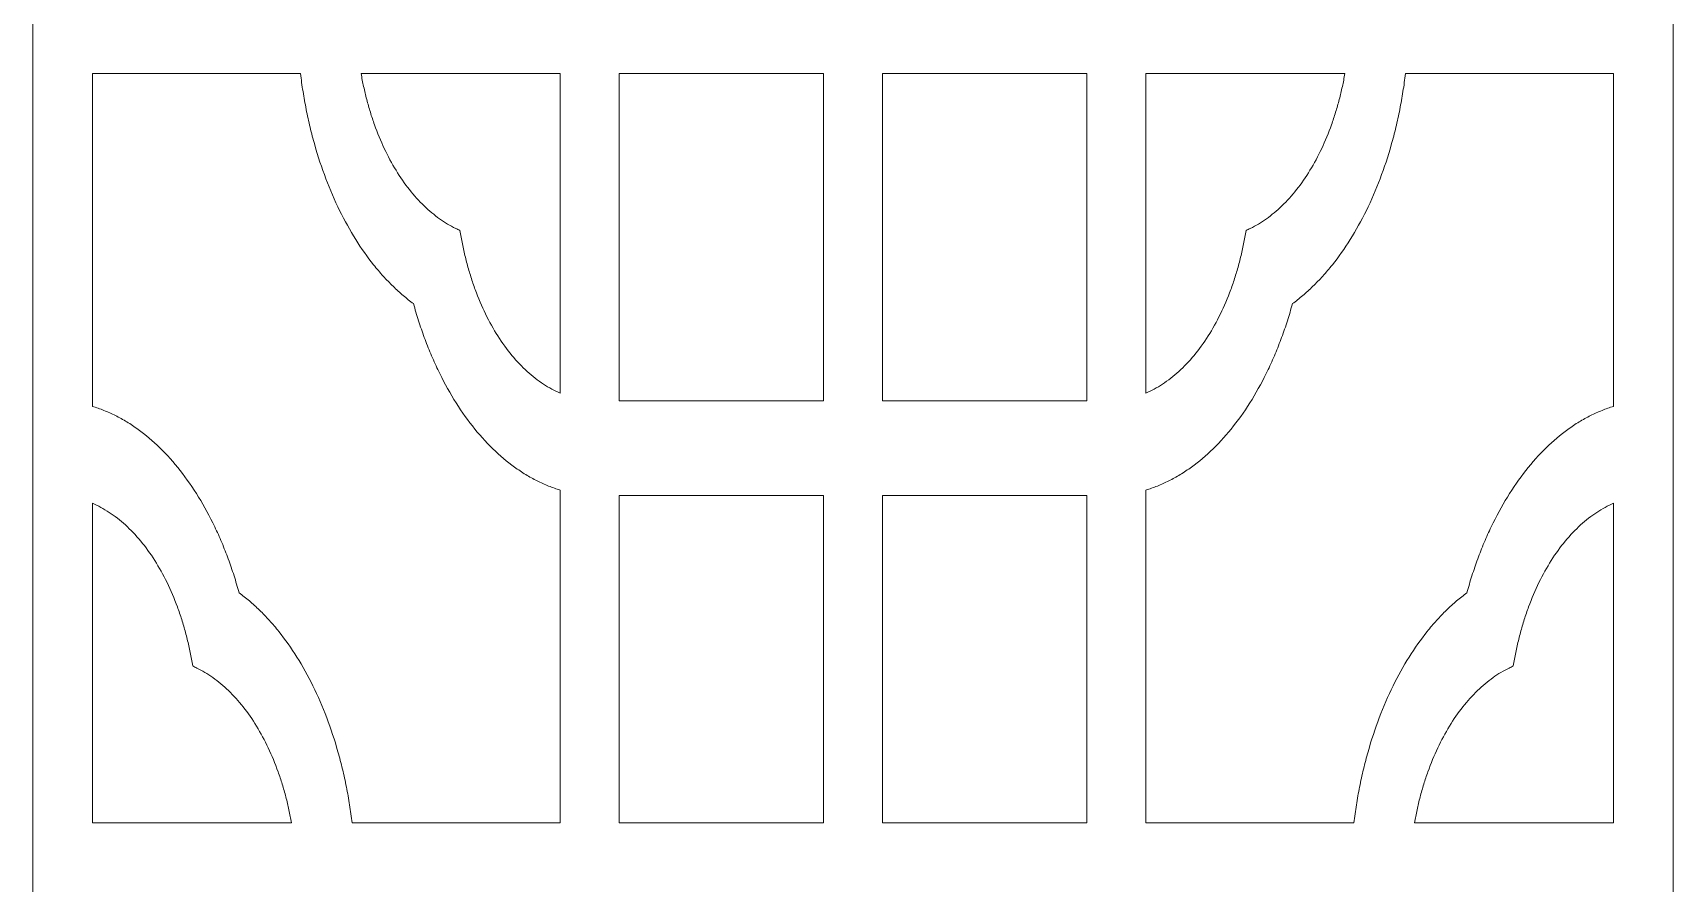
# Model space of a CAD drawing. Header units: centimetres. Extents: x -20.1 to -10.2, y -9.5 to 9.5.
# Drawn here: x -20.05 to -15.501, y -4.718 to -2.359 of the extents above; entities that cross this region are included whole.
import ezdxf

# ---------------------------------------------------------------- set-up
doc = ezdxf.new("R2010")
doc.units = ezdxf.units.CM
doc.header["$MEASUREMENT"] = 0
doc.layers.add('layer 1', color=7, linetype='Continuous')

msp = doc.modelspace()

# ---------------------------------------------------------------- linework, layer by layer
at = {"layer": 'layer 1', "color": 250, "lineweight": 9}
msp.add_open_spline([(-15.50075, 9.5), (-15.50075, 3.16666), (-15.50075, -3.16667), (-15.50075, -9.5), (-15.50075, -9.5), (-17.01717, -9.5), (-18.53362, -9.5), (-20.05006, -9.5), (-20.05006, -9.5), (-20.05006, -3.16667), (-20.05006, 3.16666), (-20.05006, 9.5), (-20.05006, 9.5), (-18.53362, 9.5), (-17.01717, 9.5), (-15.50075, 9.5)], degree=3, knots=[0, 0, 0, 0, 0.2, 0.2, 0.2, 0.2, 0.4, 0.4, 0.4, 0.4, 0.6, 0.6, 0.6, 0.6, 1, 1, 1, 1], dxfattribs=at)
at = {"layer": 'layer 1', "color": 7, "lineweight": 9}
for points, knots in [([(-19.30772, -2.47225), (-19.50003, -2.47225), (-19.69234, -2.47225), (-19.88465, -2.47225), (-19.88465, -2.47225), (-19.88465, -2.78006), (-19.88465, -3.08784), (-19.88465, -3.39563), (-19.88465, -3.39563), (-19.874, -3.39884), (-19.86333, -3.40257), (-19.85274, -3.40684), (-19.85274, -3.40684), (-19.84204, -3.41108), (-19.83142, -3.41583), (-19.82089, -3.42113), (-19.82089, -3.42113), (-19.81022, -3.42642), (-19.79969, -3.43231), (-19.78926, -3.43863), (-19.78926, -3.43863), (-19.77873, -3.44506), (-19.76833, -3.45201), (-19.75805, -3.45947), (-19.75805, -3.45947), (-19.73733, -3.47438), (-19.71724, -3.49137), (-19.69772, -3.51044), (-19.69772, -3.51044), (-19.67815, -3.5295), (-19.65932, -3.55052), (-19.64134, -3.57341), (-19.64134, -3.57341), (-19.62339, -3.59629), (-19.6063, -3.62086), (-19.59022, -3.64708), (-19.59022, -3.64708), (-19.57428, -3.67319), (-19.55936, -3.70073), (-19.54553, -3.72966), (-19.54553, -3.72966), (-19.5387, -3.74403), (-19.53212, -3.75865), (-19.5258, -3.77357), (-19.5258, -3.77357), (-19.51958, -3.78848), (-19.51362, -3.80361), (-19.50797, -3.81894), (-19.50797, -3.81894), (-19.50238, -3.83428), (-19.49705, -3.84971), (-19.492, -3.86546), (-19.492, -3.86546), (-19.48704, -3.88101), (-19.48238, -3.89674), (-19.47802, -3.91271), (-19.47802, -3.91271), (-19.46834, -3.91983), (-19.4588, -3.92732), (-19.44942, -3.93529), (-19.44942, -3.93529), (-19.43992, -3.94338), (-19.4306, -3.95186), (-19.42136, -3.96088), (-19.42136, -3.96088), (-19.41204, -3.9699), (-19.40293, -3.97943), (-19.39397, -3.98927), (-19.39397, -3.98927), (-19.38495, -3.99931), (-19.37608, -4.00966), (-19.36745, -4.02054), (-19.36745, -4.02054), (-19.34997, -4.0424), (-19.33335, -4.06592), (-19.31762, -4.091), (-19.31762, -4.091), (-19.3018, -4.11629), (-19.28694, -4.14302), (-19.27311, -4.17117), (-19.27311, -4.17117), (-19.25928, -4.19935), (-19.24659, -4.22879), (-19.23498, -4.25934), (-19.23498, -4.25934), (-19.22343, -4.2898), (-19.21309, -4.3212), (-19.20392, -4.35352), (-19.20392, -4.35352), (-19.19941, -4.36958), (-19.19517, -4.38573), (-19.19123, -4.40209), (-19.19123, -4.40209), (-19.18732, -4.41848), (-19.18371, -4.43496), (-19.1804, -4.45153), (-19.1804, -4.45153), (-19.17712, -4.46801), (-19.17418, -4.48458), (-19.17153, -4.50124), (-19.17153, -4.50124), (-19.16888, -4.51772), (-19.16657, -4.5344), (-19.16455, -4.55106), (-19.16455, -4.55106), (-18.97222, -4.55106), (-18.77994, -4.55106), (-18.5876, -4.55106), (-18.5876, -4.55106), (-18.5876, -4.24328), (-18.5876, -3.9355), (-18.5876, -3.62769), (-18.5876, -3.62769), (-18.59828, -3.6245), (-18.60895, -3.62077), (-18.61951, -3.61653), (-18.61951, -3.61653), (-18.63024, -3.61226), (-18.64086, -3.60751), (-18.65135, -3.60222), (-18.65135, -3.60222), (-18.66197, -3.59693), (-18.67255, -3.59103), (-18.68302, -3.58472), (-18.68302, -3.58472), (-18.69354, -3.57828), (-18.70389, -3.57133), (-18.7142, -3.564), (-18.7142, -3.564), (-18.73492, -3.54896), (-18.75501, -3.53197), (-18.77453, -3.51291), (-18.77453, -3.51291), (-18.79413, -3.49384), (-18.81293, -3.47282), (-18.83091, -3.44994), (-18.83091, -3.44994), (-18.84886, -3.42702), (-18.86597, -3.40248), (-18.88203, -3.37626), (-18.88203, -3.37626), (-18.89797, -3.35016), (-18.91289, -3.32261), (-18.92672, -3.29368), (-18.92672, -3.29368), (-18.93357, -3.27931), (-18.94016, -3.26469), (-18.94642, -3.24978), (-18.94642, -3.24978), (-18.95267, -3.23486), (-18.95862, -3.21974), (-18.96428, -3.2044), (-18.96428, -3.2044), (-18.96987, -3.18916), (-18.97522, -3.17364), (-18.98025, -3.15788), (-18.98025, -3.15788), (-18.98521, -3.14233), (-18.98987, -3.12661), (-18.99423, -3.11064), (-18.99423, -3.11064), (-19.00385, -3.1036), (-19.01344, -3.09602), (-19.02283, -3.08805), (-19.02283, -3.08805), (-19.03236, -3.07997), (-19.04168, -3.07149), (-19.05088, -3.06246), (-19.05088, -3.06246), (-19.06021, -3.05344), (-19.06932, -3.04403), (-19.07828, -3.03408), (-19.07828, -3.03408), (-19.0873, -3.02412), (-19.09617, -3.01366), (-19.1048, -3.0028), (-19.1048, -3.0028), (-19.12227, -2.98103), (-19.1389, -2.95742), (-19.15463, -2.93234), (-19.15463, -2.93234), (-19.17045, -2.90705), (-19.1853, -2.88032), (-19.19914, -2.85217), (-19.19914, -2.85217), (-19.21297, -2.82409), (-19.22566, -2.79465), (-19.23727, -2.764), (-19.23727, -2.764), (-19.24881, -2.73363), (-19.25919, -2.70215), (-19.26833, -2.66982), (-19.26833, -2.66982), (-19.27284, -2.65385), (-19.27711, -2.63761), (-19.28102, -2.62122), (-19.28102, -2.62122), (-19.28493, -2.60487), (-19.28854, -2.58851), (-19.29188, -2.57182), (-19.29188, -2.57182), (-19.29512, -2.55534), (-19.29807, -2.53877), (-19.30072, -2.52211), (-19.30072, -2.52211), (-19.30336, -2.50563), (-19.30571, -2.48894), (-19.30772, -2.47225)], [0, 0, 0, 0, 0.0188679, 0.0188679, 0.0188679, 0.0188679, 0.0377358, 0.0377358, 0.0377358, 0.0377358, 0.0566038, 0.0566038, 0.0566038, 0.0566038, 0.0754717, 0.0754717, 0.0754717, 0.0754717, 0.0943396, 0.0943396, 0.0943396, 0.0943396, 0.1132075, 0.1132075, 0.1132075, 0.1132075, 0.1320755, 0.1320755, 0.1320755, 0.1320755, 0.1509434, 0.1509434, 0.1509434, 0.1509434, 0.1698113, 0.1698113, 0.1698113, 0.1698113, 0.1886792, 0.1886792, 0.1886792, 0.1886792, 0.2075472, 0.2075472, 0.2075472, 0.2075472, 0.2264151, 0.2264151, 0.2264151, 0.2264151, 0.245283, 0.245283, 0.245283, 0.245283, 0.2641509, 0.2641509, 0.2641509, 0.2641509, 0.2830189, 0.2830189, 0.2830189, 0.2830189, 0.3018868, 0.3018868, 0.3018868, 0.3018868, 0.3207547, 0.3207547, 0.3207547, 0.3207547, 0.3396226, 0.3396226, 0.3396226, 0.3396226, 0.3584906, 0.3584906, 0.3584906, 0.3584906, 0.3773585, 0.3773585, 0.3773585, 0.3773585, 0.3962264, 0.3962264, 0.3962264, 0.3962264, 0.4150943, 0.4150943, 0.4150943, 0.4150943, 0.4339623, 0.4339623, 0.4339623, 0.4339623, 0.4528302, 0.4528302, 0.4528302, 0.4528302, 0.4716981, 0.4716981, 0.4716981, 0.4716981, 0.490566, 0.490566, 0.490566, 0.490566, 0.509434, 0.509434, 0.509434, 0.509434, 0.5283019, 0.5283019, 0.5283019, 0.5283019, 0.5471698, 0.5471698, 0.5471698, 0.5471698, 0.5660377, 0.5660377, 0.5660377, 0.5660377, 0.5849057, 0.5849057, 0.5849057, 0.5849057, 0.6037736, 0.6037736, 0.6037736, 0.6037736, 0.6226415, 0.6226415, 0.6226415, 0.6226415, 0.6415094, 0.6415094, 0.6415094, 0.6415094, 0.6603774, 0.6603774, 0.6603774, 0.6603774, 0.6792453, 0.6792453, 0.6792453, 0.6792453, 0.6981132, 0.6981132, 0.6981132, 0.6981132, 0.7169811, 0.7169811, 0.7169811, 0.7169811, 0.7358491, 0.7358491, 0.7358491, 0.7358491, 0.754717, 0.754717, 0.754717, 0.754717, 0.7735849, 0.7735849, 0.7735849, 0.7735849, 0.7924528, 0.7924528, 0.7924528, 0.7924528, 0.8113208, 0.8113208, 0.8113208, 0.8113208, 0.8301887, 0.8301887, 0.8301887, 0.8301887, 0.8490566, 0.8490566, 0.8490566, 0.8490566, 0.8679245, 0.8679245, 0.8679245, 0.8679245, 0.8867925, 0.8867925, 0.8867925, 0.8867925, 0.9056604, 0.9056604, 0.9056604, 0.9056604, 0.9245283, 0.9245283, 0.9245283, 0.9245283, 0.9433962, 0.9433962, 0.9433962, 0.9433962, 0.9622642, 0.9622642, 0.9622642, 0.9622642, 1, 1, 1, 1]), ([(-19.13962, -2.47225), (-19.13749, -2.48437), (-19.13517, -2.4964), (-19.13253, -2.50843), (-19.13253, -2.50843), (-19.12994, -2.52042), (-19.12708, -2.53233), (-19.12399, -2.54415), (-19.12399, -2.54415), (-19.12089, -2.55606), (-19.11755, -2.56788), (-19.11397, -2.57949), (-19.11397, -2.57949), (-19.11037, -2.59118), (-19.10652, -2.60279), (-19.10249, -2.61407), (-19.10249, -2.61407), (-19.09431, -2.63698), (-19.0852, -2.65905), (-19.07524, -2.68019), (-19.07524, -2.68019), (-19.0652, -2.70143), (-19.05437, -2.72163), (-19.0427, -2.7407), (-19.0427, -2.7407), (-19.03107, -2.75973), (-19.01868, -2.77757), (-19.00563, -2.79414), (-19.00563, -2.79414), (-18.99267, -2.81052), (-18.9791, -2.82565), (-18.965, -2.83921), (-18.965, -2.83921), (-18.95108, -2.85268), (-18.93661, -2.86471), (-18.92185, -2.87527), (-18.92185, -2.87527), (-18.91457, -2.88044), (-18.90714, -2.88519), (-18.89968, -2.88967), (-18.89968, -2.88967), (-18.89229, -2.89412), (-18.88483, -2.89815), (-18.87731, -2.90179), (-18.87731, -2.90179), (-18.87343, -2.90375), (-18.86949, -2.90561), (-18.86561, -2.90757), (-18.86561, -2.90757), (-18.86447, -2.91391), (-18.86333, -2.92011), (-18.86218, -2.92645), (-18.86218, -2.92645), (-18.85996, -2.93887), (-18.85746, -2.9512), (-18.85473, -2.96341), (-18.85473, -2.96341), (-18.85199, -2.97574), (-18.84898, -2.98807), (-18.84577, -3.0001), (-18.84577, -3.0001), (-18.84252, -3.01233), (-18.83897, -3.02445), (-18.83521, -3.03624), (-18.83521, -3.03624), (-18.83142, -3.04827), (-18.82739, -3.06009), (-18.82312, -3.0717), (-18.82312, -3.0717), (-18.81449, -3.095), (-18.80493, -3.11758), (-18.79449, -3.13903), (-18.79449, -3.13903), (-18.78391, -3.16068), (-18.77251, -3.18119), (-18.7603, -3.20034), (-18.7603, -3.20034), (-18.74806, -3.21962), (-18.73507, -3.23754), (-18.72139, -3.25414), (-18.72139, -3.25414), (-18.70783, -3.2705), (-18.69357, -3.28541), (-18.67887, -3.29877), (-18.67887, -3.29877), (-18.66425, -3.31203), (-18.64925, -3.32376), (-18.63385, -3.3338), (-18.63385, -3.3338), (-18.62624, -3.33876), (-18.61858, -3.34342), (-18.61082, -3.34757), (-18.61082, -3.34757), (-18.60315, -3.35172), (-18.59536, -3.35554), (-18.5876, -3.35888), (-18.5876, -3.35888), (-18.5876, -3.06331), (-18.5876, -2.76782), (-18.5876, -2.47225), (-18.5876, -2.47225), (-18.77158, -2.47225), (-18.95565, -2.47225), (-19.13962, -2.47225)], [0, 0, 0, 0, 0.037037, 0.037037, 0.037037, 0.037037, 0.0740741, 0.0740741, 0.0740741, 0.0740741, 0.1111111, 0.1111111, 0.1111111, 0.1111111, 0.1481481, 0.1481481, 0.1481481, 0.1481481, 0.1851852, 0.1851852, 0.1851852, 0.1851852, 0.2222222, 0.2222222, 0.2222222, 0.2222222, 0.2592593, 0.2592593, 0.2592593, 0.2592593, 0.2962963, 0.2962963, 0.2962963, 0.2962963, 0.3333333, 0.3333333, 0.3333333, 0.3333333, 0.3703704, 0.3703704, 0.3703704, 0.3703704, 0.4074074, 0.4074074, 0.4074074, 0.4074074, 0.4444444, 0.4444444, 0.4444444, 0.4444444, 0.4814815, 0.4814815, 0.4814815, 0.4814815, 0.5185185, 0.5185185, 0.5185185, 0.5185185, 0.5555556, 0.5555556, 0.5555556, 0.5555556, 0.5925926, 0.5925926, 0.5925926, 0.5925926, 0.6296296, 0.6296296, 0.6296296, 0.6296296, 0.6666667, 0.6666667, 0.6666667, 0.6666667, 0.7037037, 0.7037037, 0.7037037, 0.7037037, 0.7407407, 0.7407407, 0.7407407, 0.7407407, 0.7777778, 0.7777778, 0.7777778, 0.7777778, 0.8148148, 0.8148148, 0.8148148, 0.8148148, 0.8518519, 0.8518519, 0.8518519, 0.8518519, 0.8888889, 0.8888889, 0.8888889, 0.8888889, 0.9259259, 0.9259259, 0.9259259, 0.9259259, 1, 1, 1, 1]), ([(-17.85725, -2.47225), (-18.04613, -2.47225), (-18.23504, -2.47225), (-18.42395, -2.47225), (-18.42395, -2.47225), (-18.42395, -2.77498), (-18.42395, -3.0778), (-18.42395, -3.38053), (-18.42395, -3.38053), (-18.23504, -3.38053), (-18.04613, -3.38053), (-17.85725, -3.38053), (-17.85725, -3.38053), (-17.85725, -3.0778), (-17.85725, -2.77498), (-17.85725, -2.47225)], [0, 0, 0, 0, 0.2, 0.2, 0.2, 0.2, 0.4, 0.4, 0.4, 0.4, 0.6, 0.6, 0.6, 0.6, 1, 1, 1, 1]), ([(-17.12691, -3.38053), (-17.12691, -3.0778), (-17.12691, -2.77498), (-17.12691, -2.47225), (-17.12691, -2.47225), (-17.31582, -2.47225), (-17.50467, -2.47225), (-17.69358, -2.47225), (-17.69358, -2.47225), (-17.69358, -2.77498), (-17.69358, -3.0778), (-17.69358, -3.38053), (-17.69358, -3.38053), (-17.50467, -3.38053), (-17.31582, -3.38053), (-17.12691, -3.38053)], [0, 0, 0, 0, 0.2, 0.2, 0.2, 0.2, 0.4, 0.4, 0.4, 0.4, 0.6, 0.6, 0.6, 0.6, 1, 1, 1, 1]), ([(-16.55663, -3.11064), (-16.56099, -3.12661), (-16.56565, -3.14233), (-16.57061, -3.15788), (-16.57061, -3.15788), (-16.57564, -3.17364), (-16.58099, -3.18916), (-16.58658, -3.2044), (-16.58658, -3.2044), (-16.59221, -3.21974), (-16.59819, -3.23486), (-16.60438, -3.24978), (-16.60438, -3.24978), (-16.61073, -3.26469), (-16.61726, -3.27931), (-16.62414, -3.29368), (-16.62414, -3.29368), (-16.63791, -3.32261), (-16.65283, -3.35016), (-16.66883, -3.37626), (-16.66883, -3.37626), (-16.68489, -3.40248), (-16.70194, -3.42702), (-16.71995, -3.44994), (-16.71995, -3.44994), (-16.73793, -3.47282), (-16.75673, -3.49384), (-16.77633, -3.51291), (-16.77633, -3.51291), (-16.79579, -3.53197), (-16.81594, -3.54896), (-16.83666, -3.564), (-16.83666, -3.564), (-16.84691, -3.57133), (-16.85735, -3.57828), (-16.86784, -3.58472), (-16.86784, -3.58472), (-16.87831, -3.59103), (-16.88883, -3.59693), (-16.89945, -3.60222), (-16.89945, -3.60222), (-16.91, -3.60751), (-16.92062, -3.61226), (-16.93129, -3.61653), (-16.93129, -3.61653), (-16.94191, -3.62077), (-16.95252, -3.6245), (-16.96326, -3.62769), (-16.96326, -3.62769), (-16.96326, -3.9355), (-16.96326, -4.24328), (-16.96326, -4.55106), (-16.96326, -4.55106), (-16.77092, -4.55106), (-16.57858, -4.55106), (-16.38631, -4.55106), (-16.38631, -4.55106), (-16.38429, -4.5344), (-16.38198, -4.51772), (-16.37933, -4.50124), (-16.37933, -4.50124), (-16.37668, -4.48458), (-16.37368, -4.46801), (-16.37043, -4.45153), (-16.37043, -4.45153), (-16.36715, -4.43496), (-16.36354, -4.41848), (-16.35963, -4.40209), (-16.35963, -4.40209), (-16.35569, -4.38573), (-16.35145, -4.36958), (-16.34688, -4.35352), (-16.34688, -4.35352), (-16.33777, -4.3212), (-16.32743, -4.2898), (-16.31588, -4.25934), (-16.31588, -4.25934), (-16.30427, -4.22879), (-16.29152, -4.19935), (-16.27775, -4.17117), (-16.27775, -4.17117), (-16.26392, -4.14302), (-16.24906, -4.11629), (-16.23321, -4.091), (-16.23321, -4.091), (-16.21745, -4.06592), (-16.20083, -4.0424), (-16.18341, -4.02054), (-16.18341, -4.02054), (-16.17478, -4.00966), (-16.16591, -3.99931), (-16.15689, -3.98927), (-16.15689, -3.98927), (-16.14793, -3.97943), (-16.13876, -3.9699), (-16.1295, -3.96088), (-16.1295, -3.96088), (-16.12026, -3.95186), (-16.11091, -3.94338), (-16.10141, -3.93529), (-16.10141, -3.93529), (-16.092, -3.92732), (-16.08246, -3.91983), (-16.07281, -3.91271), (-16.07281, -3.91271), (-16.06848, -3.89674), (-16.06382, -3.88101), (-16.05883, -3.86546), (-16.05883, -3.86546), (-16.05381, -3.84971), (-16.04848, -3.83428), (-16.04289, -3.81894), (-16.04289, -3.81894), (-16.03724, -3.80361), (-16.03128, -3.78848), (-16.02503, -3.77357), (-16.02503, -3.77357), (-16.01874, -3.75865), (-16.01219, -3.74403), (-16.00533, -3.72966), (-16.00533, -3.72966), (-15.9915, -3.70073), (-15.97658, -3.67319), (-15.96058, -3.64708), (-15.96058, -3.64708), (-15.94453, -3.62086), (-15.92747, -3.59629), (-15.90949, -3.57341), (-15.90949, -3.57341), (-15.89154, -3.55052), (-15.87268, -3.5295), (-15.85311, -3.51044), (-15.85311, -3.51044), (-15.83362, -3.49137), (-15.81347, -3.47438), (-15.79278, -3.45947), (-15.79278, -3.45947), (-15.7825, -3.45201), (-15.7721, -3.44506), (-15.7616, -3.43863), (-15.7616, -3.43863), (-15.75114, -3.43231), (-15.74058, -3.42642), (-15.72997, -3.42113), (-15.72997, -3.42113), (-15.71944, -3.41583), (-15.70876, -3.41108), (-15.69812, -3.40684), (-15.69812, -3.40684), (-15.68753, -3.40257), (-15.67686, -3.39884), (-15.66618, -3.39563), (-15.66618, -3.39563), (-15.66618, -3.08784), (-15.66618, -2.78006), (-15.66618, -2.47225), (-15.66618, -2.47225), (-15.85852, -2.47225), (-16.0508, -2.47225), (-16.24314, -2.47225), (-16.24314, -2.47225), (-16.24518, -2.48894), (-16.2475, -2.50563), (-16.25014, -2.52211), (-16.25014, -2.52211), (-16.25279, -2.53877), (-16.25574, -2.55534), (-16.25898, -2.57182), (-16.25898, -2.57182), (-16.26232, -2.58851), (-16.2659, -2.60487), (-16.26981, -2.62122), (-16.26981, -2.62122), (-16.27375, -2.63761), (-16.27796, -2.65385), (-16.2825, -2.66982), (-16.2825, -2.66982), (-16.29167, -2.70215), (-16.30205, -2.73363), (-16.31359, -2.764), (-16.31359, -2.764), (-16.32514, -2.79465), (-16.33789, -2.82409), (-16.35172, -2.85217), (-16.35172, -2.85217), (-16.36556, -2.88032), (-16.38041, -2.90705), (-16.3962, -2.93234), (-16.3962, -2.93234), (-16.41196, -2.95742), (-16.42859, -2.98103), (-16.44603, -3.0028), (-16.44603, -3.0028), (-16.45469, -3.01366), (-16.46356, -3.02412), (-16.47255, -3.03408), (-16.47255, -3.03408), (-16.48154, -3.04403), (-16.49065, -3.05344), (-16.49992, -3.06246), (-16.49992, -3.06246), (-16.50912, -3.07149), (-16.5185, -3.07997), (-16.528, -3.08805), (-16.528, -3.08805), (-16.53742, -3.09602), (-16.54695, -3.1036), (-16.55663, -3.11064)], [0, 0, 0, 0, 0.0188679, 0.0188679, 0.0188679, 0.0188679, 0.0377358, 0.0377358, 0.0377358, 0.0377358, 0.0566038, 0.0566038, 0.0566038, 0.0566038, 0.0754717, 0.0754717, 0.0754717, 0.0754717, 0.0943396, 0.0943396, 0.0943396, 0.0943396, 0.1132075, 0.1132075, 0.1132075, 0.1132075, 0.1320755, 0.1320755, 0.1320755, 0.1320755, 0.1509434, 0.1509434, 0.1509434, 0.1509434, 0.1698113, 0.1698113, 0.1698113, 0.1698113, 0.1886792, 0.1886792, 0.1886792, 0.1886792, 0.2075472, 0.2075472, 0.2075472, 0.2075472, 0.2264151, 0.2264151, 0.2264151, 0.2264151, 0.245283, 0.245283, 0.245283, 0.245283, 0.2641509, 0.2641509, 0.2641509, 0.2641509, 0.2830189, 0.2830189, 0.2830189, 0.2830189, 0.3018868, 0.3018868, 0.3018868, 0.3018868, 0.3207547, 0.3207547, 0.3207547, 0.3207547, 0.3396226, 0.3396226, 0.3396226, 0.3396226, 0.3584906, 0.3584906, 0.3584906, 0.3584906, 0.3773585, 0.3773585, 0.3773585, 0.3773585, 0.3962264, 0.3962264, 0.3962264, 0.3962264, 0.4150943, 0.4150943, 0.4150943, 0.4150943, 0.4339623, 0.4339623, 0.4339623, 0.4339623, 0.4528302, 0.4528302, 0.4528302, 0.4528302, 0.4716981, 0.4716981, 0.4716981, 0.4716981, 0.490566, 0.490566, 0.490566, 0.490566, 0.509434, 0.509434, 0.509434, 0.509434, 0.5283019, 0.5283019, 0.5283019, 0.5283019, 0.5471698, 0.5471698, 0.5471698, 0.5471698, 0.5660377, 0.5660377, 0.5660377, 0.5660377, 0.5849057, 0.5849057, 0.5849057, 0.5849057, 0.6037736, 0.6037736, 0.6037736, 0.6037736, 0.6226415, 0.6226415, 0.6226415, 0.6226415, 0.6415094, 0.6415094, 0.6415094, 0.6415094, 0.6603774, 0.6603774, 0.6603774, 0.6603774, 0.6792453, 0.6792453, 0.6792453, 0.6792453, 0.6981132, 0.6981132, 0.6981132, 0.6981132, 0.7169811, 0.7169811, 0.7169811, 0.7169811, 0.7358491, 0.7358491, 0.7358491, 0.7358491, 0.754717, 0.754717, 0.754717, 0.754717, 0.7735849, 0.7735849, 0.7735849, 0.7735849, 0.7924528, 0.7924528, 0.7924528, 0.7924528, 0.8113208, 0.8113208, 0.8113208, 0.8113208, 0.8301887, 0.8301887, 0.8301887, 0.8301887, 0.8490566, 0.8490566, 0.8490566, 0.8490566, 0.8679245, 0.8679245, 0.8679245, 0.8679245, 0.8867925, 0.8867925, 0.8867925, 0.8867925, 0.9056604, 0.9056604, 0.9056604, 0.9056604, 0.9245283, 0.9245283, 0.9245283, 0.9245283, 0.9433962, 0.9433962, 0.9433962, 0.9433962, 0.9622642, 0.9622642, 0.9622642, 0.9622642, 1, 1, 1, 1]), ([(-16.96326, -3.35888), (-16.95544, -3.35554), (-16.94771, -3.35172), (-16.94004, -3.34757), (-16.94004, -3.34757), (-16.93228, -3.34342), (-16.92462, -3.33876), (-16.91701, -3.3338), (-16.91701, -3.3338), (-16.90161, -3.32376), (-16.88655, -3.31203), (-16.87199, -3.29877), (-16.87199, -3.29877), (-16.85723, -3.28541), (-16.84303, -3.2705), (-16.82947, -3.25414), (-16.82947, -3.25414), (-16.81579, -3.23754), (-16.8028, -3.21962), (-16.79056, -3.20034), (-16.79056, -3.20034), (-16.77835, -3.18119), (-16.76695, -3.16068), (-16.75637, -3.13903), (-16.75637, -3.13903), (-16.7459, -3.11758), (-16.73634, -3.095), (-16.72774, -3.0717), (-16.72774, -3.0717), (-16.72344, -3.06009), (-16.71944, -3.04827), (-16.71565, -3.03624), (-16.71565, -3.03624), (-16.71189, -3.02445), (-16.70837, -3.01233), (-16.70509, -3.0001), (-16.70509, -3.0001), (-16.70182, -2.98807), (-16.69887, -2.97574), (-16.69607, -2.96341), (-16.69607, -2.96341), (-16.6934, -2.9512), (-16.6909, -2.93887), (-16.68868, -2.92645), (-16.68868, -2.92645), (-16.68753, -2.92011), (-16.68639, -2.91391), (-16.68525, -2.90757), (-16.68525, -2.90757), (-16.68137, -2.90561), (-16.67743, -2.90375), (-16.67349, -2.90179), (-16.67349, -2.90179), (-16.666, -2.89815), (-16.65857, -2.89412), (-16.65118, -2.88967), (-16.65118, -2.88967), (-16.64372, -2.88519), (-16.63632, -2.88044), (-16.62898, -2.87527), (-16.62898, -2.87527), (-16.61419, -2.86471), (-16.59978, -2.85268), (-16.58586, -2.83921), (-16.58586, -2.83921), (-16.57176, -2.82565), (-16.5582, -2.81052), (-16.5452, -2.79414), (-16.5452, -2.79414), (-16.53218, -2.77757), (-16.51979, -2.75973), (-16.50816, -2.7407), (-16.50816, -2.7407), (-16.49649, -2.72163), (-16.48566, -2.70143), (-16.47562, -2.68019), (-16.47562, -2.68019), (-16.46566, -2.65905), (-16.45655, -2.63698), (-16.44837, -2.61407), (-16.44837, -2.61407), (-16.44434, -2.60279), (-16.4405, -2.59118), (-16.43689, -2.57949), (-16.43689, -2.57949), (-16.43331, -2.56788), (-16.42994, -2.55606), (-16.42684, -2.54415), (-16.42684, -2.54415), (-16.42378, -2.53233), (-16.42092, -2.52042), (-16.41827, -2.50843), (-16.41827, -2.50843), (-16.41569, -2.4964), (-16.41337, -2.48437), (-16.41118, -2.47225), (-16.41118, -2.47225), (-16.59524, -2.47225), (-16.77922, -2.47225), (-16.96326, -2.47225), (-16.96326, -2.47225), (-16.96326, -2.76782), (-16.96326, -3.06331), (-16.96326, -3.35888)], [0, 0, 0, 0, 0.037037, 0.037037, 0.037037, 0.037037, 0.0740741, 0.0740741, 0.0740741, 0.0740741, 0.1111111, 0.1111111, 0.1111111, 0.1111111, 0.1481481, 0.1481481, 0.1481481, 0.1481481, 0.1851852, 0.1851852, 0.1851852, 0.1851852, 0.2222222, 0.2222222, 0.2222222, 0.2222222, 0.2592593, 0.2592593, 0.2592593, 0.2592593, 0.2962963, 0.2962963, 0.2962963, 0.2962963, 0.3333333, 0.3333333, 0.3333333, 0.3333333, 0.3703704, 0.3703704, 0.3703704, 0.3703704, 0.4074074, 0.4074074, 0.4074074, 0.4074074, 0.4444444, 0.4444444, 0.4444444, 0.4444444, 0.4814815, 0.4814815, 0.4814815, 0.4814815, 0.5185185, 0.5185185, 0.5185185, 0.5185185, 0.5555556, 0.5555556, 0.5555556, 0.5555556, 0.5925926, 0.5925926, 0.5925926, 0.5925926, 0.6296296, 0.6296296, 0.6296296, 0.6296296, 0.6666667, 0.6666667, 0.6666667, 0.6666667, 0.7037037, 0.7037037, 0.7037037, 0.7037037, 0.7407407, 0.7407407, 0.7407407, 0.7407407, 0.7777778, 0.7777778, 0.7777778, 0.7777778, 0.8148148, 0.8148148, 0.8148148, 0.8148148, 0.8518519, 0.8518519, 0.8518519, 0.8518519, 0.8888889, 0.8888889, 0.8888889, 0.8888889, 0.9259259, 0.9259259, 0.9259259, 0.9259259, 1, 1, 1, 1]), ([(-19.33262, -4.55106), (-19.33476, -4.53898), (-19.33707, -4.52695), (-19.33969, -4.51504), (-19.33969, -4.51504), (-19.34231, -4.50292), (-19.34516, -4.49098), (-19.34826, -4.47919), (-19.34826, -4.47919), (-19.35139, -4.46729), (-19.3547, -4.45547), (-19.35827, -4.44386), (-19.35827, -4.44386), (-19.36188, -4.43213), (-19.36573, -4.42064), (-19.36976, -4.40925), (-19.36976, -4.40925), (-19.37794, -4.38636), (-19.38708, -4.36429), (-19.39701, -4.34315), (-19.39701, -4.34315), (-19.40705, -4.32192), (-19.41791, -4.30171), (-19.42954, -4.28265), (-19.42954, -4.28265), (-19.44121, -4.26361), (-19.45357, -4.24578), (-19.46659, -4.22921), (-19.46659, -4.22921), (-19.47958, -4.21285), (-19.49318, -4.19781), (-19.50725, -4.18413), (-19.50725, -4.18413), (-19.52117, -4.17066), (-19.53558, -4.15866), (-19.5504, -4.1482), (-19.5504, -4.1482), (-19.55771, -4.1429), (-19.56511, -4.13815), (-19.57256, -4.13367), (-19.57256, -4.13367), (-19.57996, -4.12922), (-19.58742, -4.12519), (-19.59488, -4.12155), (-19.59488, -4.12155), (-19.59882, -4.1196), (-19.60276, -4.11773), (-19.60667, -4.11575), (-19.60667, -4.11575), (-19.60778, -4.10943), (-19.60892, -4.10324), (-19.61006, -4.09689), (-19.61006, -4.09689), (-19.61229, -4.08447), (-19.61478, -4.07215), (-19.61752, -4.05994), (-19.61752, -4.05994), (-19.62029, -4.04758), (-19.62326, -4.03537), (-19.62648, -4.02325), (-19.62648, -4.02325), (-19.62976, -4.01101), (-19.63328, -3.99901), (-19.63707, -3.98707), (-19.63707, -3.98707), (-19.64083, -3.97507), (-19.64489, -3.96326), (-19.64913, -3.95165), (-19.64913, -3.95165), (-19.65779, -3.92834), (-19.66732, -3.90588), (-19.67778, -3.88432), (-19.67778, -3.88432), (-19.68834, -3.86267), (-19.69974, -3.84225), (-19.71198, -3.823), (-19.71198, -3.823), (-19.72418, -3.80373), (-19.73718, -3.7858), (-19.75086, -3.76933), (-19.75086, -3.76933), (-19.76442, -3.75285), (-19.77861, -3.73793), (-19.79338, -3.72458), (-19.79338, -3.72458), (-19.80793, -3.71132), (-19.823, -3.69959), (-19.8384, -3.68955), (-19.8384, -3.68955), (-19.846, -3.68458), (-19.85367, -3.67992), (-19.86146, -3.67577), (-19.86146, -3.67577), (-19.86913, -3.67162), (-19.87683, -3.66789), (-19.88465, -3.66447), (-19.88465, -3.66447), (-19.88465, -3.96004), (-19.88465, -4.25552), (-19.88465, -4.55106), (-19.88465, -4.55106), (-19.70061, -4.55106), (-19.51663, -4.55106), (-19.33262, -4.55106)], [0, 0, 0, 0, 0.037037, 0.037037, 0.037037, 0.037037, 0.0740741, 0.0740741, 0.0740741, 0.0740741, 0.1111111, 0.1111111, 0.1111111, 0.1111111, 0.1481481, 0.1481481, 0.1481481, 0.1481481, 0.1851852, 0.1851852, 0.1851852, 0.1851852, 0.2222222, 0.2222222, 0.2222222, 0.2222222, 0.2592593, 0.2592593, 0.2592593, 0.2592593, 0.2962963, 0.2962963, 0.2962963, 0.2962963, 0.3333333, 0.3333333, 0.3333333, 0.3333333, 0.3703704, 0.3703704, 0.3703704, 0.3703704, 0.4074074, 0.4074074, 0.4074074, 0.4074074, 0.4444444, 0.4444444, 0.4444444, 0.4444444, 0.4814815, 0.4814815, 0.4814815, 0.4814815, 0.5185185, 0.5185185, 0.5185185, 0.5185185, 0.5555556, 0.5555556, 0.5555556, 0.5555556, 0.5925926, 0.5925926, 0.5925926, 0.5925926, 0.6296296, 0.6296296, 0.6296296, 0.6296296, 0.6666667, 0.6666667, 0.6666667, 0.6666667, 0.7037037, 0.7037037, 0.7037037, 0.7037037, 0.7407407, 0.7407407, 0.7407407, 0.7407407, 0.7777778, 0.7777778, 0.7777778, 0.7777778, 0.8148148, 0.8148148, 0.8148148, 0.8148148, 0.8518519, 0.8518519, 0.8518519, 0.8518519, 0.8888889, 0.8888889, 0.8888889, 0.8888889, 0.9259259, 0.9259259, 0.9259259, 0.9259259, 1, 1, 1, 1]), ([(-17.85725, -3.64281), (-18.04613, -3.64281), (-18.23504, -3.64281), (-18.42395, -3.64281), (-18.42395, -3.64281), (-18.42395, -3.94554), (-18.42395, -4.24836), (-18.42395, -4.55106), (-18.42395, -4.55106), (-18.23504, -4.55106), (-18.04613, -4.55106), (-17.85725, -4.55106), (-17.85725, -4.55106), (-17.85725, -4.24836), (-17.85725, -3.94554), (-17.85725, -3.64281)], [0, 0, 0, 0, 0.2, 0.2, 0.2, 0.2, 0.4, 0.4, 0.4, 0.4, 0.6, 0.6, 0.6, 0.6, 1, 1, 1, 1]), ([(-17.12691, -4.55106), (-17.12691, -4.24836), (-17.12691, -3.94554), (-17.12691, -3.64281), (-17.12691, -3.64281), (-17.31582, -3.64281), (-17.50467, -3.64281), (-17.69358, -3.64281), (-17.69358, -3.64281), (-17.69358, -3.94554), (-17.69358, -4.24836), (-17.69358, -4.55106), (-17.69358, -4.55106), (-17.50467, -4.55106), (-17.31582, -4.55106), (-17.12691, -4.55106)], [0, 0, 0, 0, 0.2, 0.2, 0.2, 0.2, 0.4, 0.4, 0.4, 0.4, 0.6, 0.6, 0.6, 0.6, 1, 1, 1, 1]), ([(-15.66618, -3.66447), (-15.67397, -3.66789), (-15.68173, -3.67162), (-15.6894, -3.67577), (-15.6894, -3.67577), (-15.69719, -3.67992), (-15.70486, -3.68458), (-15.71246, -3.68955), (-15.71246, -3.68955), (-15.72783, -3.69959), (-15.74287, -3.71132), (-15.75748, -3.72458), (-15.75748, -3.72458), (-15.77219, -3.73793), (-15.78641, -3.75285), (-15.8, -3.76933), (-15.8, -3.76933), (-15.81368, -3.7858), (-15.82668, -3.80373), (-15.83891, -3.823), (-15.83891, -3.823), (-15.85112, -3.84225), (-15.86252, -3.86267), (-15.87308, -3.88432), (-15.87308, -3.88432), (-15.88354, -3.90588), (-15.89307, -3.92834), (-15.90173, -3.95165), (-15.90173, -3.95165), (-15.90597, -3.96326), (-15.91003, -3.97507), (-15.91379, -3.98707), (-15.91379, -3.98707), (-15.91758, -3.99901), (-15.9211, -4.01101), (-15.92438, -4.02325), (-15.92438, -4.02325), (-15.9276, -4.03537), (-15.93057, -4.04758), (-15.93334, -4.05994), (-15.93334, -4.05994), (-15.93608, -4.07215), (-15.93857, -4.08447), (-15.9408, -4.09689), (-15.9408, -4.09689), (-15.94194, -4.10324), (-15.94308, -4.10943), (-15.94416, -4.11575), (-15.94416, -4.11575), (-15.9481, -4.11773), (-15.95204, -4.1196), (-15.95592, -4.12155), (-15.95592, -4.12155), (-15.96344, -4.12519), (-15.9709, -4.12922), (-15.9783, -4.13367), (-15.9783, -4.13367), (-15.98575, -4.13815), (-15.99315, -4.1429), (-16.00046, -4.1482), (-16.00046, -4.1482), (-16.01522, -4.15866), (-16.02963, -4.17066), (-16.04361, -4.18413), (-16.04361, -4.18413), (-16.05771, -4.19781), (-16.07128, -4.21285), (-16.08424, -4.22921), (-16.08424, -4.22921), (-16.09729, -4.24578), (-16.10965, -4.26361), (-16.12132, -4.28265), (-16.12132, -4.28265), (-16.13292, -4.30171), (-16.14378, -4.32192), (-16.15379, -4.34315), (-16.15379, -4.34315), (-16.16378, -4.36429), (-16.17286, -4.38636), (-16.18104, -4.40925), (-16.18104, -4.40925), (-16.18513, -4.42064), (-16.18898, -4.43213), (-16.19253, -4.44386), (-16.19253, -4.44386), (-16.1961, -4.45547), (-16.19947, -4.46729), (-16.2026, -4.47919), (-16.2026, -4.47919), (-16.2057, -4.49098), (-16.20852, -4.50292), (-16.21114, -4.51504), (-16.21114, -4.51504), (-16.21373, -4.52695), (-16.2161, -4.53898), (-16.21824, -4.55106), (-16.21824, -4.55106), (-16.03423, -4.55106), (-15.85019, -4.55106), (-15.66618, -4.55106), (-15.66618, -4.55106), (-15.66618, -4.25552), (-15.66618, -3.96004), (-15.66618, -3.66447)], [0, 0, 0, 0, 0.037037, 0.037037, 0.037037, 0.037037, 0.0740741, 0.0740741, 0.0740741, 0.0740741, 0.1111111, 0.1111111, 0.1111111, 0.1111111, 0.1481481, 0.1481481, 0.1481481, 0.1481481, 0.1851852, 0.1851852, 0.1851852, 0.1851852, 0.2222222, 0.2222222, 0.2222222, 0.2222222, 0.2592593, 0.2592593, 0.2592593, 0.2592593, 0.2962963, 0.2962963, 0.2962963, 0.2962963, 0.3333333, 0.3333333, 0.3333333, 0.3333333, 0.3703704, 0.3703704, 0.3703704, 0.3703704, 0.4074074, 0.4074074, 0.4074074, 0.4074074, 0.4444444, 0.4444444, 0.4444444, 0.4444444, 0.4814815, 0.4814815, 0.4814815, 0.4814815, 0.5185185, 0.5185185, 0.5185185, 0.5185185, 0.5555556, 0.5555556, 0.5555556, 0.5555556, 0.5925926, 0.5925926, 0.5925926, 0.5925926, 0.6296296, 0.6296296, 0.6296296, 0.6296296, 0.6666667, 0.6666667, 0.6666667, 0.6666667, 0.7037037, 0.7037037, 0.7037037, 0.7037037, 0.7407407, 0.7407407, 0.7407407, 0.7407407, 0.7777778, 0.7777778, 0.7777778, 0.7777778, 0.8148148, 0.8148148, 0.8148148, 0.8148148, 0.8518519, 0.8518519, 0.8518519, 0.8518519, 0.8888889, 0.8888889, 0.8888889, 0.8888889, 0.9259259, 0.9259259, 0.9259259, 0.9259259, 1, 1, 1, 1])]:
    msp.add_open_spline(points, degree=3, knots=knots, dxfattribs=at)

doc.saveas('drawing.dxf')
